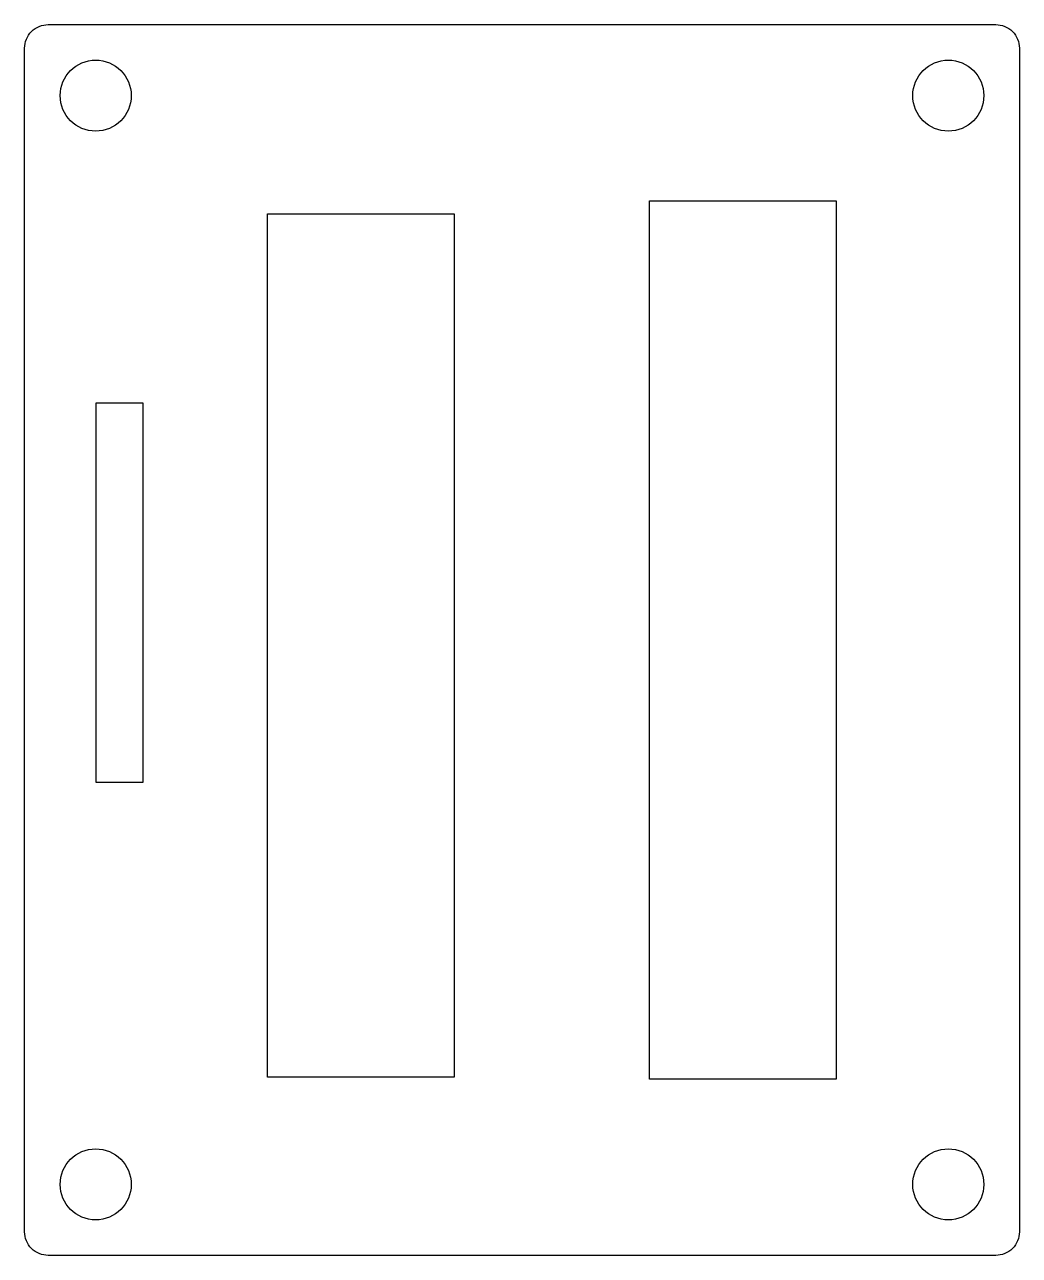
# Model space of a CAD drawing. Header units: inches. Extents: x -2.1 to 0, y -2.6 to 0.
import ezdxf

# ---------------------------------------------------------------- set-up
doc = ezdxf.new("R2010")
doc.units = ezdxf.units.IN
doc.layers.get('0').update_dxf_attribs({"linetype": 'CONTINUOUS'})

msp = doc.modelspace()

# ---------------------------------------------------------------- linework, layer by layer
for p, q in [((-1.95, -0.8), (-1.95, -1.2)), ((-1.85, -0.8), (-1.95, -0.8)), ((-1.85, -1.2), (-1.85, -0.8)), ((-1.95, -1.2), (-1.95, -1.6)), ((-1.85, -1.6), (-1.85, -1.2)), ((-1.95, -1.6), (-1.85, -1.6)), ((-0.05, -2.6), (-2.05, -2.6))]:
    msp.add_line(p, q)
msp.add_lwpolyline([(-2.1, -0.05, -0.414214), (-2.05, 0), (-0.05, 0, -0.414214), (0, -0.05), (0, -2.55, -0.414214), (-0.05, -2.6), (-2.05, -2.6, -0.414214), (-2.1, -2.55)], format="xyb", close=True)
msp.add_lwpolyline([(-2.1, -0.05, -0.414214), (-2.05, 0), (-0.05, 0, -0.414214), (0, -0.05), (0, -2.55, -0.414214), (-0.05, -2.6), (-2.05, -2.6, -0.414214), (-2.1, -2.55)], format="xyb", close=True)
for points in [[(-0.387, -0.3724), (-0.387, -2.2279), (-0.7807, -2.2279), (-0.7807, -0.3724)], [(-1.1934, -0.3996), (-1.1934, -2.2234), (-1.5871, -2.2234), (-1.5871, -0.3996)]]:
    msp.add_lwpolyline(points, close=True)
for centre in [(-1.95, -0.15), (-1.95, -0.15), (-0.15, -0.15), (-0.15, -0.15), (-1.95, -2.45), (-1.95, -2.45), (-0.15, -2.45), (-0.15, -2.45)]:
    msp.add_circle(centre, 0.075)

doc.saveas('drawing.dxf')
